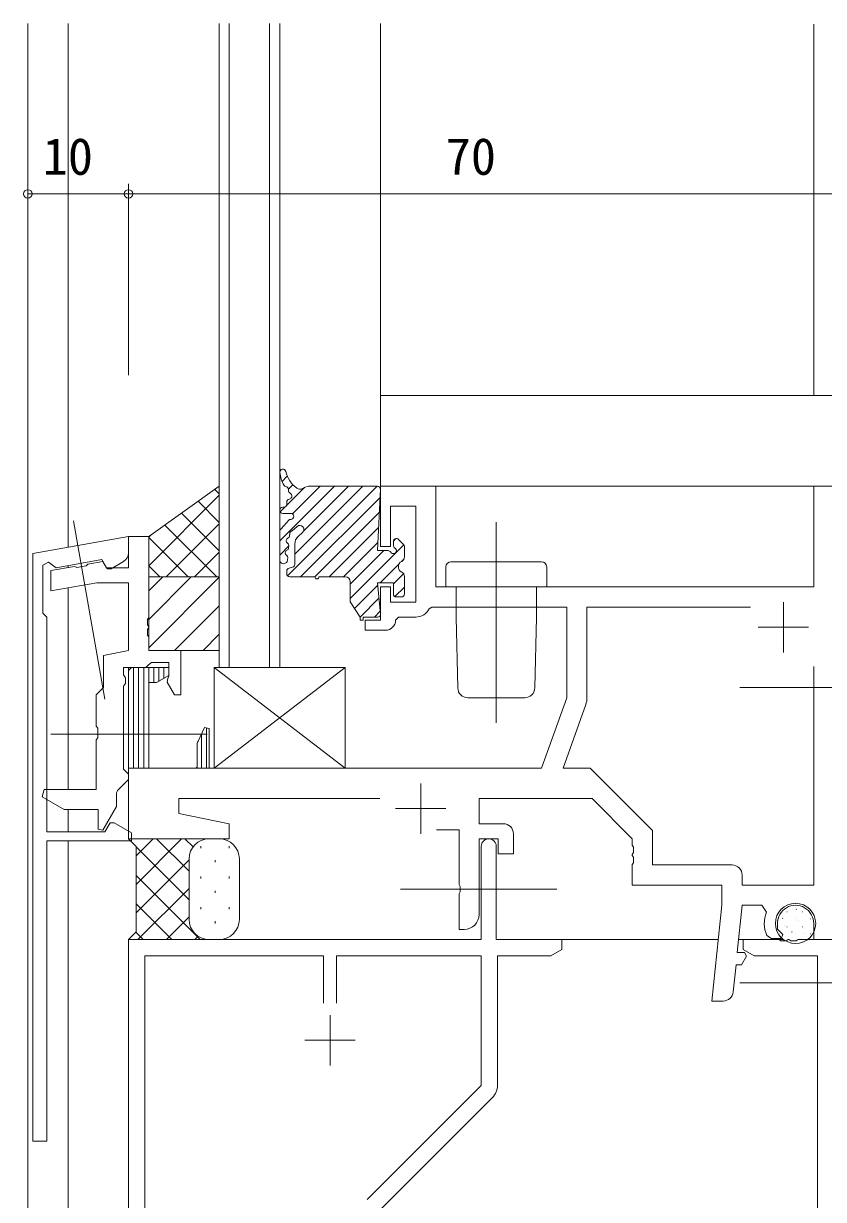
# Model space of a CAD drawing. Units: millimetres, scale not verified. Extents: x -594 to 539, y -420 to 386.
# Drawn here: x -450.4 to -371, y 104.4 to 221.1 of the extents above; entities that cross this region are included whole.
import ezdxf
from ezdxf.enums import TextEntityAlignment as Align

# ---------------------------------------------------------------- set-up
doc = ezdxf.new("R2010")
doc.units = ezdxf.units.MM
doc.header["$LTSCALE"] = 2
doc.linetypes.add('CHAIN2', pattern=[12, 9, -1, 1, -1])
doc.linetypes.add('DASHED3', pattern=[4, 3, -1])
for name, color, linetype, lineweight in [('0-3_YKK_11', 7, 'Continuous', 9), ('0-4_YKK_11E', 7, 'DASHED3', 9), ('0-5_YKK_12', 2, 'Continuous', 9), ('0-6_YKK_13', 4, 'Continuous', 9), ('0-8_YKK_D', 6, 'Continuous', 9)]:
    doc.layers.add(name, color=color, linetype=linetype, lineweight=lineweight)
doc.styles.add('ＭＳ ゴシック', font='')
doc.styles.get('ＭＳ ゴシック').set_extended_font_data('MS Gothic')

msp = doc.modelspace()

# ---------------------------------------------------------------- linework, layer by layer
at = {"layer": '0-3_YKK_11'}
for p, q in [((-415, 175.201), (-415, 169.201)), ((-409.5, 175.201), (-415, 175.201)), ((-409.5, 165.201), (-409.5, 175.201)), ((-372, 175.201), (-372, 165.201)), ((-370, 175.201), (-372, 175.201)), ((-414, 173.201), (-411.5, 173.201)), ((-414, 169.201), (-414, 173.201)), ((-411.5, 173.201), (-411.5, 163.701)), ((-440, 170.201), (-449.5, 168.526)), ((-440, 170.201), (-438, 170.201)), ((-440, 167.101), (-440, 170.201)), ((-440, 168.578), (-440, 170.201)), ((-438, 170.201), (-438, 162.159)), ((-449.5, 168.526), (-449.5, 110.201)), ((-415, 169.201), (-414, 169.201)), ((-448.5, 167.367), (-447.962, 167.647)), ((-448.5, 162.601), (-448.5, 167.367)), ((-447.962, 167.647), (-447.188, 167.106)), ((-447.7, 166.827), (-445.36, 167.24)), ((-447.188, 167.106), (-442.654, 167.905)), ((-445.36, 167.24), (-445.146, 167.132)), ((-445.146, 167.132), (-444.202, 167.299)), ((-444.202, 167.299), (-444.038, 167.473)), ((-444.038, 167.473), (-442.565, 167.733)), ((-442.654, 167.905), (-442.132, 167.001)), ((-442.565, 167.733), (-442.2, 167.101)), ((-442.2, 167.101), (-440, 167.101)), ((-442.132, 167.001), (-441.732, 167.001)), ((-441.732, 167.001), (-440.5, 167.712)), ((-447.7, 164.796), (-447.7, 166.827)), ((-443.138, 165.601), (-447.7, 164.796)), ((-440, 165.601), (-443.138, 165.601)), ((-440, 158.901), (-440, 165.601)), ((-415, 165.201), (-415, 161.901)), ((-414, 165.201), (-415, 165.201)), ((-414, 163.701), (-414, 165.201)), ((-372, 165.201), (-409.5, 165.201)), ((-411.5, 163.701), (-414, 163.701)), ((-375, 163.701), (-375, 158.701)), ((-448.1, 162.201), (-448.5, 162.601)), ((-410.156, 163.034), (-409.888, 163.201)), ((-409.888, 163.201), (-396.5, 163.201)), ((-396.5, 163.201), (-396.5, 154.201)), ((-394.5, 163.201), (-394.5, 154.201)), ((-378.273, 163.201), (-394.5, 163.201)), ((-378.273, 163.201), (-394.5, 163.201)), ((-448.1, 140.901), (-448.1, 162.201)), ((-438, 162.159), (-438.12, 161.976)), ((-438.12, 161.976), (-438.12, 161.426)), ((-438.12, 161.426), (-438, 161.242)), ((-438, 161.159), (-438.12, 160.976)), ((-438, 161.242), (-438, 161.159)), ((-416.5, 161.901), (-416.5, 160.901)), ((-415, 161.901), (-416.5, 161.901)), ((-413.5, 161.901), (-413.2, 162.201)), ((-413.2, 162.201), (-411.5, 162.201)), ((-377.5, 161.201), (-372.5, 161.201)), ((-438.12, 160.976), (-438.12, 160.426)), ((-438.12, 160.426), (-438, 160.242)), ((-438, 160.242), (-438, 158.901)), ((-416.5, 160.901), (-414.5, 160.901)), ((-442.5, 158.401), (-440, 158.901)), ((-438, 158.901), (-434.8, 158.901)), ((-434.8, 158.901), (-434.8, 154.501)), ((-442.5, 155.201), (-442.5, 158.401)), ((-437.708, 157.701), (-438.004, 157.451)), ((-436, 157.701), (-437.708, 157.701)), ((-436, 156.348), (-436, 157.701)), ((-440.5, 157.201), (-440.5, 156.466)), ((-438.3, 157.201), (-440.5, 157.201)), ((-440.5, 156.466), (-440.3, 156.184)), ((-440, 157.201), (-440, 140.201)), ((-436, 157.201), (-440, 157.201)), ((-438.004, 157.451), (-438.3, 157.201)), ((-437.212, 155.701), (-436, 156.401)), ((-436, 156.401), (-436, 157.201)), ((-372, 135.601), (-372, 157.296)), ((-440.3, 155.618), (-440.5, 155.335)), ((-440.5, 155.335), (-440.5, 147.101)), ((-440.3, 156.184), (-440.3, 155.618)), ((-438, 155.701), (-437.212, 155.701)), ((-438, 147.201), (-438, 155.701)), ((-436.16, 155.751), (-436.1, 156.124)), ((-435.438, 154.501), (-436.16, 155.751)), ((-436.1, 156.124), (-436, 156.348)), ((-443.2, 154.501), (-442.5, 155.201)), ((-443.2, 151.371), (-443.2, 154.501)), ((-434.8, 154.501), (-435.438, 154.501)), ((-396.5, 154.201), (-399, 147.201)), ((-394.616, 153.528), (-396.876, 147.201)), ((-443.057, 151.18), (-443.2, 151.371)), ((-443.057, 150.222), (-443.057, 151.18)), ((-432.468, 151.246), (-433.104, 149.904)), ((-432, 151.141), (-432.468, 151.246)), ((-432, 147.201), (-432, 151.141)), ((-443.2, 150.03), (-443.057, 150.222)), ((-443.2, 145.101), (-443.2, 150.03)), ((-433.2, 149.476), (-433.2, 147.201)), ((-440.5, 147.101), (-440.2, 146.801)), ((-433.2, 147.201), (-438, 147.201)), ((-399, 147.201), (-432, 147.201)), ((-396.876, 147.201), (-394.172, 147.201)), ((-394.172, 147.201), (-388, 141.029)), ((-440, 146.101), (-440.995, 145.106)), ((-440.2, 146.801), (-440, 146.601)), ((-440, 146.601), (-440, 146.101)), ((-448.567, 144.351), (-448.366, 145.101)), ((-448.366, 145.101), (-443.2, 145.101)), ((-411, 145.701), (-411, 140.701)), ((-446.402, 143.101), (-448.567, 144.351)), ((-441.2, 144.611), (-441.2, 143.399)), ((-435, 144.201), (-415.069, 144.201)), ((-435, 142.701), (-435, 144.201)), ((-405.2, 144.201), (-394, 144.201)), ((-405.2, 141.701), (-405.2, 144.201)), ((-394, 144.201), (-390, 140.201)), ((-443, 143.101), (-446.402, 143.101)), ((-443, 141.171), (-443, 143.101)), ((-441.2, 143.399), (-442.555, 141.051)), ((-430, 141.701), (-435, 142.701)), ((-413.5, 143.201), (-408.5, 143.201)), ((-441.832, 141.801), (-442.352, 140.901)), ((-441.432, 141.801), (-441.832, 141.801)), ((-439.7, 140.801), (-441.432, 141.801)), ((-430, 140.201), (-430, 141.701)), ((-402.8, 141.701), (-405.2, 141.701)), ((-442.352, 140.901), (-448.1, 140.901)), ((-442.555, 141.051), (-443, 141.171)), ((-440, 140.201), (-430, 140.201)), ((-439.7, 140.001), (-439.7, 140.801)), ((-409.45, 141.101), (-407.2, 141.101)), ((-407.2, 141.101), (-407.2, 135.659)), ((-405.2, 140.201), (-403.3, 140.201)), ((-405.2, 138.582), (-405.2, 140.201)), ((-403.3, 140.201), (-403.3, 138.701)), ((-401.8, 138.701), (-401.8, 140.701)), ((-390, 140.201), (-390, 139.559)), ((-388, 141.029), (-388, 137.601)), ((-448.1, 140.001), (-439.7, 140.001)), ((-448.1, 110.201), (-448.1, 140.001)), ((-405, 130.201), (-405, 139.451)), ((-403.5, 139.451), (-403.5, 130.201)), ((-390, 139.559), (-389.88, 139.375)), ((-389.88, 139.375), (-389.88, 138.825)), ((-405.2, 132.701), (-405.2, 138.582)), ((-403.3, 138.701), (-401.8, 138.701)), ((-389.88, 138.825), (-390, 138.642)), ((-390, 138.642), (-390, 138.559)), ((-390, 138.559), (-389.88, 138.375)), ((-389.88, 137.825), (-390, 137.642)), ((-389.88, 138.375), (-389.88, 137.825)), ((-390, 137.642), (-390, 135.601)), ((-388, 137.601), (-380.1, 137.601)), ((-379.1, 136.601), (-379.1, 135.601)), ((-407.2, 135.659), (-407.08, 135.476)), ((-407.08, 135.476), (-407.08, 134.926)), ((-390, 135.601), (-381.1, 135.601)), ((-381.1, 135.601), (-381.1, 133.601)), ((-379.1, 135.601), (-372, 135.601)), ((-407.08, 134.926), (-407.2, 134.742)), ((-407.2, 134.742), (-407.2, 131.201)), ((-381.1, 133.601), (-382.1, 124.101)), ((-379.584, 128.901), (-379.089, 133.601)), ((-379.089, 133.601), (-377.157, 133.601)), ((-377.157, 133.601), (-376.691, 132.92)), ((-407.2, 131.201), (-406.7, 131.201)), ((-375.6, 131.225), (-375.6, 131.801)), ((-375.064, 130.689), (-375.6, 131.225)), ((-372, 131.801), (-372, 130.201)), ((-440, 130.201), (-405, 130.201)), ((-440, 95.201), (-440, 130.201)), ((-403.5, 130.201), (-397, 130.201)), ((-397, 130.201), (-397, 129.201)), ((-379, 130.201), (-375.458, 130.201)), ((-379, 129.201), (-379, 130.201)), ((-376.662, 130.608), (-376.2, 130.301)), ((-376.2, 130.301), (-375.224, 130.301)), ((-375.458, 130.201), (-375.275, 130.081)), ((-375.275, 130.081), (-374.725, 130.081)), ((-375.224, 130.301), (-375.064, 130.689)), ((-374.725, 130.081), (-374.542, 130.201)), ((-374.542, 130.201), (-374.458, 130.201)), ((-374.458, 130.201), (-374.275, 130.081)), ((-374.275, 130.081), (-373.725, 130.081)), ((-373.725, 130.081), (-373.542, 130.201)), ((-373.542, 130.201), (-370, 130.201)), ((-372, 130.201), (-370, 130.201)), ((-438.37, 128.571), (-420.65, 128.571)), ((-438.37, 100.131), (-438.37, 128.571)), ((-420.65, 128.571), (-420.65, 123.901)), ((-419.35, 128.571), (-405, 128.571)), ((-419.35, 123.901), (-419.35, 128.571)), ((-419.35, 123.901), (-419.35, 128.571)), ((-405, 128.571), (-405, 115.706)), ((-403.37, 128.571), (-403.37, 115.776)), ((-398.091, 128.571), (-403.37, 128.571)), ((-397, 129.201), (-398.091, 128.571)), ((-378.873, 128.901), (-379.584, 128.901)), ((-379.173, 127.701), (-378.677, 128.561)), ((-377.909, 128.571), (-379, 129.201)), ((-378.677, 128.561), (-378.873, 128.901)), ((-371.63, 128.571), (-377.909, 128.571)), ((-371.63, 96.831), (-371.63, 128.571)), ((-379.995, 124.996), (-379.71, 127.701)), ((-379.71, 127.701), (-379.173, 127.701)), ((-382.1, 124.101), (-380.989, 124.101)), ((-420, 122.701), (-420, 117.701)), ((-422.5, 120.201), (-417.5, 120.201)), ((-405, 115.706), (-416.303, 104.403)), ((-403.897, 114.503), (-415.2, 103.201)), ((-449.5, 110.201), (-448.1, 110.201))]:
    msp.add_line(p, q, dxfattribs=at)
for centre, radius, start, end in [((-441, 168.578), 1, 299.99997, 0), ((-411.5, 163.701), 1.5, 269.99998, 333.61217), ((-414.5, 161.901), 1, 270, 359.99998), ((-396.5, 154.201), 2, 340.34619, 0.00002), ((-432.2, 149.476), 1, 154.66711, 180.00003), ((-440.5, 144.611), 0.7, 135.00003, 180.00003), ((-402.8, 140.701), 1, 0, 89.99998), ((-404.25, 139.451), 0.75, 359.99998, 180), ((-380.1, 136.601), 1, 0, 89.99998), ((-373.8, 131.801), 1.8, 359.99998, 180), ((-406.7, 132.701), 1.5, 270, 359.99998), ((-373.8, 131.801), 3.1, 158.83157, 202.61987), ((-380.989, 125.101), 1, 269.99998, 353.99095), ((-405.17, 115.776), 1.8, 314.99998, 359.99997)]:
    msp.add_arc(centre, radius, start, end, dxfattribs=at)
at = {"layer": '0-4_YKK_11E'}
for p, q in [((-440, 156.901), (-440, 147.201)), ((-440, 147.201), (-440, 156.901)), ((-436, 156.401), (-437.212, 155.701)), ((-437.212, 155.701), (-436, 156.401)), ((-436, 157.201), (-436, 156.401)), ((-436, 156.401), (-436, 157.201)), ((-438, 155.701), (-438, 147.201)), ((-437.212, 155.701), (-438, 155.701)), ((-438, 155.701), (-437.212, 155.701)), ((-438, 147.201), (-438, 155.701)), ((-438, 147.201), (-440, 147.201)), ((-440, 147.201), (-438, 147.201)), ((-431.5, 147.201), (-433.5, 147.201))]:
    msp.add_line(p, q, dxfattribs=at)
for points in [[(-439.7, 157.201), (-440, 156.901), (-439.7, 157.201)], [(-439.7, 157.201), (-436, 157.201), (-439.7, 157.201)]]:
    msp.add_lwpolyline(points, dxfattribs=at)
at = {"layer": '0-5_YKK_12'}
for p, q in [((-450, -12.869), (-450, 221.117)), ((-446, 169.143), (-446, 221.117)), ((-431, 221.117), (-431, 157.201)), ((-430, 221.117), (-430, 157.201)), ((-426, 157.201), (-426, 221.117)), ((-425, 157.201), (-425, 221.117)), ((-372, 184.201), (-372, 221.069)), ((-446, 167.127), (-446, 167.315)), ((-446, 145.101), (-446, 165.096)), ((-439.5, 147.201), (-439.5, 157.201)), ((-439.5, 147.201), (-439.5, 157.201)), ((-439, 147.201), (-439, 157.201)), ((-439, 147.201), (-439, 157.201)), ((-438.5, 147.201), (-438.5, 157.201)), ((-438.5, 147.201), (-438.5, 157.201)), ((-438, 155.401), (-438, 157.201)), ((-438, 155.401), (-438, 157.201)), ((-437.5, 155.701), (-437.5, 157.201)), ((-437.5, 155.701), (-437.5, 157.201)), ((-437, 155.823), (-437, 157.201)), ((-437, 155.823), (-437, 157.201)), ((-436.5, 156.112), (-436.5, 157.201)), ((-436.5, 156.112), (-436.5, 157.201)), ((-431, 157.201), (-425, 157.201)), ((-432.772, 150.604), (-432.772, 147.201)), ((-432.272, 151.199), (-432.272, 147.201)), ((-438, 147.201), (-438, 147.501)), ((-433.272, 147.305), (-433.272, 147.201)), ((-431.772, 147.21), (-431.772, 147.201)), ((-446, 140.901), (-446, 143.101)), ((-446, 140.001), (-446, -12.869)), ((-440, 130.201), (-405.3, 130.201)), ((-440, 130.201), (-440, 93.664)), ((-403.2, 130.201), (-381.458, 130.201)), ((-379.447, 130.201), (-375, 130.201)), ((-372.6, 130.201), (-370, 130.201))]:
    msp.add_line(p, q, dxfattribs=at)
msp.add_lwpolyline([(-370, 184.201), (-415, 184.201), (-415, 221.117)], dxfattribs=at)
at = {"layer": '0-6_YKK_13'}
for p, q in [((-415, 175.201), (-415, 184.201)), ((-415, 184.201), (-370, 184.201)), ((-431, 175.201), (-438, 170.201)), ((-431, 166.201), (-431, 175.201)), ((-419.576, 175.201), (-425, 169.777)), ((-424.247, 176.187), (-424.758, 175.676)), ((-422.517, 175.088), (-424.326, 173.28)), ((-415.333, 175.201), (-424.228, 166.306)), ((-423.685, 175.334), (-424.124, 174.895)), ((-420.99, 175.201), (-423.738, 172.453)), ((-416.748, 175.201), (-423.5, 168.449)), ((-418.162, 175.201), (-422.638, 170.724)), ((-421.946, 175.201), (-415.3, 175.201)), ((-370, 175.201), (-415, 175.201)), ((-372, 175.201), (-409.5, 175.201)), ((-409.5, 175.201), (-409.5, 165.201)), ((-372, 175.201), (-409.5, 175.201)), ((-372, 165.201), (-372, 175.201)), ((-431, 174.299), (-438, 167.299)), ((-431.448, 174.881), (-431, 174.433)), ((-415.04, 174.08), (-422.919, 166.201)), ((-415.3, 168.801), (-415, 174.885)), ((-433.098, 173.702), (-431, 171.604)), ((-424.479, 173.126), (-424.958, 172.647)), ((-424.7, 173.101), (-424.6, 173.101)), ((-424.3, 173.401), (-424.3, 173.616)), ((-434.748, 172.524), (-431, 168.776)), ((-424.3, 171.601), (-424.922, 170.913)), ((-424.7, 172.501), (-424.6, 172.501)), ((-424.6, 172.501), (-423.9, 172.501)), ((-424.118, 171.802), (-424.3, 171.601)), ((-415.113, 172.592), (-421.505, 166.201)), ((-403.5, 171.62), (-403.5, 151.701)), ((-436.398, 171.345), (-431.253, 166.201)), ((-431, 171.47), (-436.27, 166.201)), ((-425, 170.711), (-425, 167.778)), ((-424.01, 170.231), (-423.984, 170.518)), ((-423.767, 170.775), (-423.255, 171.207)), ((-423.174, 170.198), (-422.728, 170.605)), ((-415.187, 171.105), (-420.091, 166.201)), ((-437.743, 170.384), (-438, 170.127)), ((-438, 170.201), (-438, 166.201)), ((-438, 170.119), (-434.082, 166.201)), ((-424.097, 169.266), (-425, 168.362)), ((-424.117, 169.036), (-424.092, 169.318)), ((-423.5, 167.435), (-423.5, 169.459)), ((-423.067, 170.295), (-423.288, 170.074)), ((-415.26, 169.617), (-418.676, 166.201)), ((-412.674, 169.374), (-418.005, 164.044)), ((-413.719, 169.701), (-413.719, 169.32)), ((-413.466, 169.997), (-413.715, 169.748)), ((-412.707, 169.413), (-413.207, 169.913)), ((-431, 168.642), (-433.441, 166.201)), ((-424.222, 167.869), (-424.199, 168.123)), ((-414.662, 168.801), (-418.005, 165.458)), ((-415.3, 168.801), (-414.238, 168.801)), ((-412.619, 169.201), (-412.619, 168.181)), ((-438, 167.29), (-436.91, 166.201)), ((-424.072, 167.058), (-423.727, 167.144)), ((-413.144, 167.49), (-415.034, 165.601)), ((-412.666, 167.969), (-412.908, 167.726)), ((-408.5, 167.201), (-408.5, 165.201)), ((-408, 167.701), (-399, 167.701)), ((-398.5, 165.201), (-398.5, 167.201)), ((-438, 166.201), (-431, 166.201)), ((-438, 158.901), (-438, 166.201)), ((-438, 166.201), (-431, 166.201)), ((-438, 161.982), (-433.781, 166.201)), ((-438, 164.81), (-436.609, 166.201)), ((-438, 159.153), (-431, 166.153)), ((-431, 166.201), (-431, 158.901)), ((-424.3, 166.501), (-424.3, 166.766)), ((-424, 166.201), (-421.5, 166.201)), ((-421.1, 166.201), (-418.505, 166.201)), ((-412.711, 166.51), (-413.719, 165.501)), ((-412.619, 166.221), (-412.619, 166.121)), ((-412.619, 166.121), (-412.619, 164.501)), ((-418.005, 165.701), (-418.005, 163.792)), ((-415.261, 165.373), (-417.576, 163.058)), ((-415.282, 165.601), (-415, 162.501)), ((-415.282, 165.601), (-413.719, 165.601)), ((-413.719, 165.601), (-413.719, 164.501)), ((-412.619, 165.187), (-413.567, 164.24)), ((-409.5, 165.201), (-372, 165.201)), ((-408.5, 165.201), (-398.5, 165.201)), ((-407.5, 165.201), (-407.5, 162.201)), ((-399.5, 162.201), (-399.5, 165.201)), ((-417.955, 163.625), (-417.005, 162.201)), ((-415.143, 164.077), (-417.011, 162.209)), ((-413.419, 164.201), (-412.919, 164.201)), ((-435.424, 158.901), (-431, 163.325)), ((-415.025, 162.781), (-415.605, 162.201)), ((-417.005, 161.901), (-417.005, 162.201)), ((-417.005, 161.901), (-416.705, 161.901)), ((-416.705, 161.901), (-416.705, 162.201)), ((-416.705, 162.201), (-415.3, 162.201)), ((-407.5, 162.201), (-407.324, 155.176)), ((-399.676, 155.176), (-399.5, 162.201)), ((-432.596, 158.901), (-431, 160.496)), ((-431, 158.901), (-438, 158.901)), ((-418.5, 157.201), (-431.5, 147.201)), ((-418.5, 147.201), (-431.5, 157.201)), ((-418.5, 157.201), (-418.5, 147.201)), ((-406.223, 154.201), (-406.325, 154.201)), ((-406.223, 154.201), (-400.777, 154.201)), ((-400.675, 154.201), (-400.777, 154.201)), ((-431.5, 147.201), (-418.5, 147.201)), ((-439.25, 139.451), (-440, 140.201)), ((-440, 140.201), (-432, 140.201)), ((-439.25, 139.451), (-440, 140.201)), ((-437.557, 140.201), (-439.25, 138.508)), ((-434.729, 140.201), (-439.25, 135.679)), ((-434, 136.974), (-437.227, 140.201)), ((-433.599, 139.402), (-434.398, 140.201)), ((-432, 140.201), (-431, 140.201)), ((-439.25, 130.951), (-439.25, 139.451)), ((-439.25, 130.951), (-439.25, 139.451)), ((-434, 134.145), (-439.25, 139.395)), ((-432.832, 139.285), (-432.832, 139.485)), ((-430.002, 139.285), (-430.002, 139.485)), ((-434, 138.101), (-439.25, 132.851)), ((-434, 138.201), (-434, 132.201)), ((-434, 132.201), (-434, 138.201)), ((-431.417, 137.87), (-431.417, 138.07)), ((-429, 138.201), (-429, 132.201)), ((-432.884, 130.201), (-439.25, 136.567)), ((-432.832, 136.255), (-432.832, 136.455)), ((-430.002, 136.255), (-430.002, 136.455)), ((-434, 135.272), (-439.072, 130.201)), ((-431.417, 134.84), (-431.417, 135.04)), ((-435.712, 130.201), (-439.25, 133.739)), ((-432.832, 133.225), (-432.832, 133.425)), ((-430.002, 133.225), (-430.002, 133.425)), ((-373.852, 133.753), (-373.827, 133.753)), ((-373.807, 133.36), (-373.802, 133.362)), ((-373.744, 133.181), (-373.703, 133.208)), ((-434, 132.444), (-436.243, 130.201)), ((-431.417, 131.81), (-431.417, 132.01)), ((-375.372, 132.258), (-375.348, 132.258)), ((-375.202, 132.866), (-375.197, 132.867)), ((-375.089, 132.291), (-375.047, 132.318)), ((-374.66, 132.946), (-374.635, 132.946)), ((-373.852, 132.258), (-373.827, 132.258)), ((-373.508, 132.045), (-373.503, 132.047)), ((-373.14, 132.946), (-373.115, 132.946)), ((-372.333, 132.258), (-372.307, 132.258)), ((-440, 130.201), (-439.25, 130.951)), ((-440, 130.201), (-439.25, 130.951)), ((-438.541, 130.201), (-439.27, 130.93)), ((-375.372, 130.763), (-375.348, 130.763)), ((-374.879, 131.56), (-374.874, 131.561)), ((-374.66, 131.451), (-374.635, 131.451)), ((-374.187, 130.929), (-374.145, 130.957)), ((-373.852, 130.763), (-373.827, 130.763)), ((-373.14, 131.451), (-373.115, 131.451)), ((-373.02, 130.798), (-373.015, 130.799)), ((-372.333, 130.763), (-372.307, 130.763)), ((-432, 130.201), (-440, 130.201)), ((-433.091, 130.524), (-433.415, 130.201)), ((-432.832, 130.382), (-432.832, 130.395)), ((-431, 130.201), (-432, 130.201)), ((-374.58, 130.245), (-374.575, 130.247)), ((-373.14, 129.956), (-373.115, 129.956))]:
    msp.add_line(p, q, dxfattribs=at)
at = {"layer": '0-6_YKK_13', "linetype": 'CHAIN2'}
for p, q in [((-445.478, 171.773), (-442.352, 154.047)), ((-364.647, 155.201), (-379.33, 155.201)), ((-447.7, 150.601), (-432.2, 150.601)), ((-413, 135.201), (-397.5, 135.201)), ((-364.647, 125.901), (-379.33, 125.901))]:
    msp.add_line(p, q, dxfattribs=at)
at = {"layer": '0-6_YKK_13'}
msp.add_lwpolyline([(-418.5, 157.201), (-431.5, 157.201), (-431.5, 147.201)], dxfattribs=at)
msp.add_circle((-373.8, 131.801), 2, dxfattribs=at)
for centre, radius, start, end in [((-424.69, 176.589), 0.3, 13.31511, 187.29546), ((-421.516, 176.996), 3.5, 187.29546, 209.48466), ((-421.666, 177.276), 2.801, 192.73611, 234.42511), ((-424.389, 175.372), 0.2, 209.48466, 266.05029), ((-424.423, 174.873), 0.3, 346.23161, 86.05029), ((-421.946, 173.701), 1.5, 90, 121.78833), ((-415.3, 174.901), 0.3, 357.0854, 90), ((-424, 173.616), 0.3, 99.42422, 180), ((-423.938, 174.754), 0.2, 166.23161, 222.79726), ((-421.516, 176.996), 3.5, 222.79726, 227.19333), ((-424.098, 174.208), 0.3, 279.42422, 47.25931), ((-423, 175.401), 0.5, 233.7384, 301.78833), ((-424.7, 172.801), 0.3, 90, 270), ((-424.6, 173.401), 0.3, 270, 0), ((-423.895, 171.601), 0.3, 90.4362, 137.86453), ((-423.9, 172.201), 0.3, 270.4362, 90), ((-424.7, 170.711), 0.3, 137.86453, 180), ((-422.988, 170.429), 1, 171.86592, 174.86516), ((-423.78, 170.542), 0.2, 107.6707, 171.86592), ((-423.901, 170.923), 0.2, 287.6707, 312.42798), ((-422.997, 170.901), 0.4, 312.3793, 130.11337), ((-424.051, 169.775), 0.3, 108.44315, 241.28719), ((-424.291, 169.336), 0.2, 354.86516, 61.28719), ((-424.209, 170.249), 0.2, 288.44315, 354.86516), ((-422.5, 169.459), 1, 132.3793, 180), ((-413.419, 169.701), 0.3, 45, 180), ((-413.419, 169.32), 0.3, 180, 239.99998), ((-412.919, 169.201), 0.3, 0, 45), ((-424.158, 168.579), 0.3, 108.44154, 241.28877), ((-424.399, 168.141), 0.2, 354.86516, 61.28877), ((-424.316, 169.054), 0.2, 288.44154, 354.86516), ((-414.238, 168.501), 0.3, 30, 90), ((-413.719, 168.801), 0.3, 210, 59.99998), ((-413.119, 168.181), 0.5, 297.03569, 0), ((-424.621, 167.904), 0.4, 198.45537, 354.86516), ((-424, 166.766), 0.3, 104.03624, 180), ((-423.8, 167.435), 0.3, 284.03624, 0), ((-412.619, 167.201), 0.6, 117.03569, 242.96429), ((-408, 167.201), 0.5, 90, 180), ((-399, 167.201), 0.5, 0, 90), ((-424, 166.501), 0.3, 180, 270), ((-421.3, 166.201), 0.2, 180, 0), ((-418.505, 165.701), 0.5, 0, 90), ((-413.119, 166.221), 0.5, 0, 62.96429), ((-417.705, 163.792), 0.3, 180, 213.69006), ((-413.419, 164.501), 0.3, 180, 270), ((-412.919, 164.501), 0.3, 270, 0), ((-415.3, 162.501), 0.3, 269.99995, 10.38889), ((-406.325, 155.201), 1, 181.43208, 270), ((-400.675, 155.201), 1, 270, 358.5679), ((-432, 138.201), 2, 90, 180), ((-432, 138.201), 2, 90, 180), ((-431, 138.201), 2, 0, 90), ((-432, 132.201), 2, 180, 270), ((-432, 132.201), 2, 180, 270), ((-431, 132.201), 2, 270, 0)]:
    msp.add_arc(centre, radius, start, end, dxfattribs=at)
at = {"layer": '0-8_YKK_D'}
for p, q in [((-450, 186.201), (-450, 205.201)), ((-440, 186.201), (-440, 205.201)), ((-440, 186.201), (-440, 205.201)), ((-440, 204.201), (-450, 204.201)), ((-440, 204.201), (-370, 204.201))]:
    msp.add_line(p, q, dxfattribs=at)
for centre in [(-450, 204.201), (-440, 204.201), (-440, 204.201)]:
    msp.add_circle(centre, 0.425, dxfattribs=at)

# ---------------------------------------------------------------- texts
at = {"layer": '0-8_YKK_D', "color": 4, "style": 'ＭＳ ゴシック'}
for s, p in [('10', (-448.52, 205.001)), ('70', (-408.52, 205.001))]:
    msp.add_text(s, height=3.666, dxfattribs=at).set_placement(p, align=Align.BOTTOM_LEFT)

doc.saveas('drawing.dxf')
